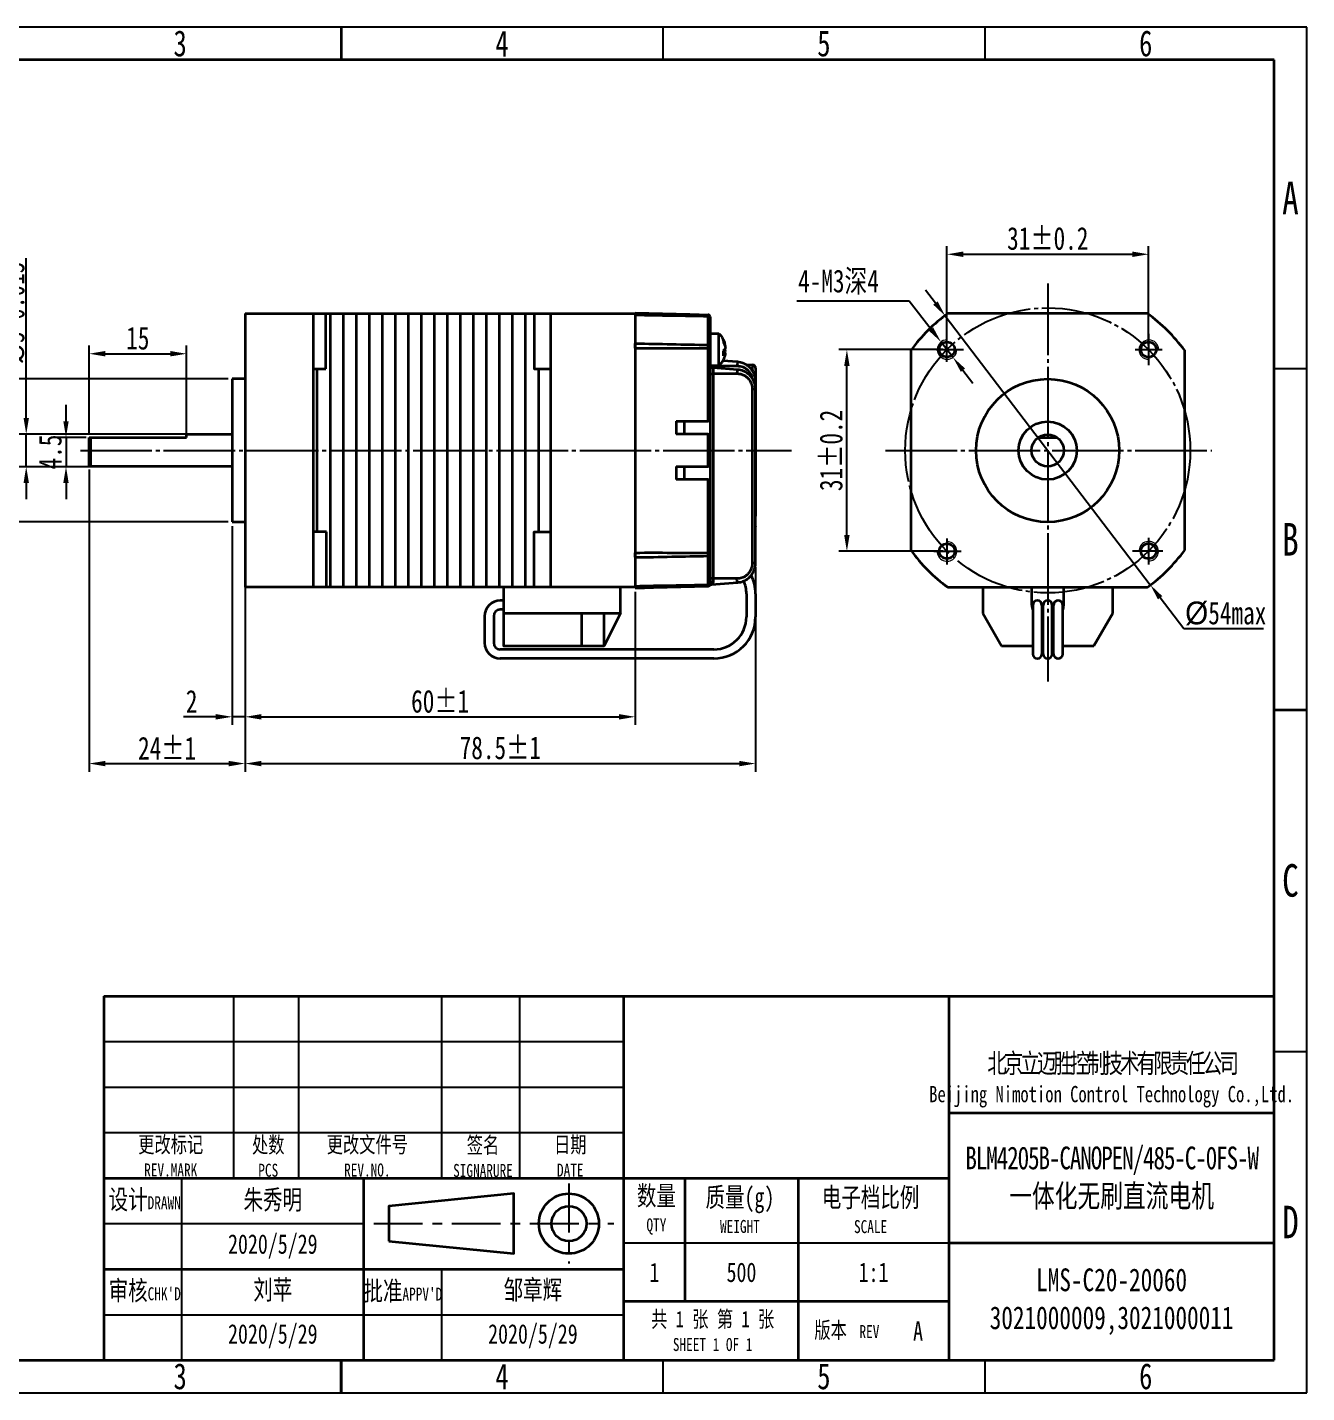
# Model space of a CAD drawing. Header units: inches. Extents: x 0 to 702, y -298 to -87.
# Drawn here: x 505.1 to 701.9, y -297.3 to -87.3 of the extents above; entities that cross this region are included whole.
import ezdxf

# ---------------------------------------------------------------- set-up
doc = ezdxf.new("R2010")
doc.units = ezdxf.units.IN
doc.linetypes.add('CENTER', pattern=[2, 1.25, -0.25, 0.25, -0.25])
doc.linetypes.add('JIS_08_11', pattern=[12.8, 11, -0.6, 0.6, -0.6])
for name, color, linetype in [('中心线层', 1, 'JIS_08_11'), ('图框', 7, 'Continuous'), ('尺寸线层', 3, 'Continuous')]:
    doc.layers.add(name, color=color, linetype=linetype)
doc.layers.add('粗实线层', color=7, linetype='Continuous', lineweight=35)
doc.styles.get("Standard").update_dxf_attribs({"font": 'gbenor.shx', "bigfont": 'gbcbig.shx'})
doc.styles.add('字高0', font='hyswlongfangsong.ttf')
doc.styles.add('字高3.5', font='hyswlongfangsong.ttf', dxfattribs={"height": 3.5})
doc.styles.add('字高5', font='hyswlongfangsong.ttf', dxfattribs={"height": 5})
doc.dimstyles.new('1倍高(字高3.5)', dxfattribs={"dimtxt": 3.5, "dimasz": 2.5, "dimexe": 1.25, "dimexo": 0.625, "dimtad": 1, "dimtoh": 1, "dimdsep": 46, "dimtxsty": '字高0', "dimcen": 2.5, "dimazin": 2, "dimtfac": 1, "dimtmove": 0, "dimatfit": 3, "dimfxl": 1, "dimarcsym": 0})
doc.dimstyles.new('副本 1倍高(字高3.5)', dxfattribs={"dimtxt": 3.5, "dimasz": 2.5, "dimexe": 1.25, "dimexo": 0.625, "dimtad": 1, "dimdsep": 46, "dimtxsty": '字高0', "dimcen": 2.5, "dimazin": 2, "dimtfac": 1, "dimtmove": 0, "dimatfit": 3, "dimfxl": 1, "dimarcsym": 0})

# ---------------------------------------------------------------- blocks, each defined once
blk = doc.blocks.new('*D18')
at = {"layer": '尺寸线层', "color": 0, "lineweight": -2, "transparency": 16777216}
for p, q in [((646.54, -136.23), (646.54, -120.94)), ((677.54, -136.23), (677.54, -120.94)), ((649.04, -122.19), (675.04, -122.19))]:
    blk.add_line(p, q, dxfattribs=at)
at = {"layer": '尺寸线层', "color": 0, "transparency": 16777216}
for points in [[(649.04, -121.77), (649.04, -122.61), (646.54, -122.19)], [(675.04, -121.77), (675.04, -122.61), (677.54, -122.19)]]:
    blk.add_solid(points, dxfattribs=at)
at = {"layer": '尺寸线层', "color": 0, "transparency": 16777216, "insert": (662.04, -119.78), "char_height": 3.5, "attachment_point": 5, "style": '字高0'}
blk.add_mtext('31±0.2', dxfattribs=at)
blk = doc.blocks.new('*D19')
at = {"layer": '尺寸线层', "color": 0, "lineweight": -2, "transparency": 16777216}
for p, q in [((645.92, -136.86), (629.9, -136.86)), ((631.15, -165.36), (631.15, -139.36)), ((645.92, -167.86), (629.9, -167.86))]:
    blk.add_line(p, q, dxfattribs=at)
at = {"layer": '尺寸线层', "color": 0, "transparency": 16777216}
for points in [[(630.73, -139.36), (631.57, -139.36), (631.15, -136.86)], [(630.73, -165.36), (631.57, -165.36), (631.15, -167.86)]]:
    blk.add_solid(points, dxfattribs=at)
at = {"layer": '尺寸线层', "color": 0, "transparency": 16777216, "insert": (628.74, -152.36), "char_height": 3.5, "attachment_point": 5, "rotation": 90, "style": '字高0'}
blk.add_mtext('31±0.2', dxfattribs=at)
blk = doc.blocks.new('*D20')
at = {"layer": '尺寸线层', "color": 0, "lineweight": -2, "transparency": 16777216}
for p, q in [((644.77, -129.69), (643.25, -127.7)), ((646.28, -131.68), (677.81, -173.03)), ((682.96, -179.79), (679.32, -175.02)), ((695.23, -179.79), (682.96, -179.79))]:
    blk.add_line(p, q, dxfattribs=at)
at = {"layer": '尺寸线层', "color": 0, "transparency": 16777216}
for points in [[(645.1, -129.44), (644.43, -129.94), (646.28, -131.68)], [(679.65, -174.77), (678.99, -175.27), (677.81, -173.03)]]:
    blk.add_solid(points, dxfattribs=at)
at = {"layer": '尺寸线层', "color": 0, "transparency": 16777216, "insert": (689.41, -177.42), "char_height": 3.5, "attachment_point": 5, "style": '字高0'}
blk.add_mtext('{\\fGulim|b0|i0|c134|p0;%%C}54max', dxfattribs=at)
blk = doc.blocks.new('*D21')
at = {"layer": '尺寸线层', "color": 0, "lineweight": -2, "transparency": 16777216}
for p, q in [((623.46, -129.36), (640.73, -129.36)), ((640.73, -129.36), (644.09, -133.69)), ((647.46, -138.04), (645.62, -135.67)), ((648.99, -140.02), (650.53, -141.99))]:
    blk.add_line(p, q, dxfattribs=at)
at = {"layer": '尺寸线层', "color": 0, "transparency": 16777216}
for points in [[(644.42, -133.44), (643.76, -133.95), (645.62, -135.67)], [(649.32, -139.76), (648.67, -140.27), (647.46, -138.04)]]:
    blk.add_solid(points, dxfattribs=at)
at = {"layer": '尺寸线层', "color": 0, "transparency": 16777216, "insert": (629.86, -126.48), "char_height": 3.5, "attachment_point": 5, "style": '字高0'}
blk.add_mtext('4-M3深4', dxfattribs=at)
blk = doc.blocks.new('*D22')
at = {"layer": '尺寸线层', "color": 0, "lineweight": -2, "transparency": 16777216}
for p, q in [((538.6, -174.04), (538.6, -194.58)), ((598.6, -174.13), (598.6, -194.58)), ((541.1, -193.33), (596.1, -193.33))]:
    blk.add_line(p, q, dxfattribs=at)
at = {"layer": '尺寸线层', "color": 0, "transparency": 16777216}
for points in [[(541.1, -192.91), (541.1, -193.75), (538.6, -193.33)], [(596.1, -192.91), (596.1, -193.75), (598.6, -193.33)]]:
    blk.add_solid(points, dxfattribs=at)
at = {"layer": '尺寸线层', "color": 0, "transparency": 16777216, "insert": (568.6, -190.96), "char_height": 3.5, "attachment_point": 5, "style": '字高0'}
blk.add_mtext('60±1', dxfattribs=at)
blk = doc.blocks.new('*D23')
at = {"layer": '尺寸线层', "color": 0, "lineweight": -2, "transparency": 16777216}
for p, q in [((514.6, -155.31), (514.6, -201.77)), ((538.6, -155.71), (538.6, -201.77)), ((517.1, -200.52), (536.1, -200.52))]:
    blk.add_line(p, q, dxfattribs=at)
at = {"layer": '尺寸线层', "color": 0, "transparency": 16777216}
for points in [[(517.1, -200.11), (517.1, -200.94), (514.6, -200.52)], [(536.1, -200.11), (536.1, -200.94), (538.6, -200.52)]]:
    blk.add_solid(points, dxfattribs=at)
at = {"layer": '尺寸线层', "color": 0, "transparency": 16777216, "insert": (526.6, -198.15), "char_height": 3.5, "attachment_point": 5, "style": '字高0'}
blk.add_mtext('24%%P1', dxfattribs=at)
blk = doc.blocks.new('*D24')
at = {"layer": '尺寸线层', "color": 0, "lineweight": -2, "transparency": 16777216}
for p, q in [((536.6, -164), (536.6, -194.58)), ((538.6, -164), (538.6, -194.58)), ((534.1, -193.33), (529.15, -193.33)), ((538.6, -193.33), (536.6, -193.33)), ((541.1, -193.33), (543.6, -193.33))]:
    blk.add_line(p, q, dxfattribs=at)
at = {"layer": '尺寸线层', "color": 0, "transparency": 16777216}
for points in [[(534.1, -192.91), (534.1, -193.75), (536.6, -193.33)], [(541.1, -192.91), (541.1, -193.75), (538.6, -193.33)]]:
    blk.add_solid(points, dxfattribs=at)
at = {"layer": '尺寸线层', "color": 0, "transparency": 16777216, "insert": (530.38, -190.96), "char_height": 3.5, "attachment_point": 5, "style": '字高0'}
blk.add_mtext('2', dxfattribs=at)
blk = doc.blocks.new('*D25')
at = {"layer": '尺寸线层', "color": 0, "lineweight": -2, "transparency": 16777216}
for p, q in [((617.1, -170.31), (617.1, -201.77)), ((538.6, -174.04), (538.6, -201.77)), ((541.1, -200.52), (614.6, -200.52))]:
    blk.add_line(p, q, dxfattribs=at)
at = {"layer": '尺寸线层', "color": 0, "transparency": 16777216}
for points in [[(541.1, -200.11), (541.1, -200.94), (538.6, -200.52)], [(614.6, -200.11), (614.6, -200.94), (617.1, -200.52)]]:
    blk.add_solid(points, dxfattribs=at)
at = {"layer": '尺寸线层', "color": 0, "transparency": 16777216, "insert": (577.85, -198.12), "char_height": 3.5, "attachment_point": 5, "style": '字高0'}
blk.add_mtext('78.5±1', dxfattribs=at)
blk = doc.blocks.new('*D26')
at = {"layer": '尺寸线层', "color": 0, "lineweight": -2, "transparency": 16777216}
for p, q in [((514.6, -149.73), (514.6, -136.24)), ((529.6, -149.72), (529.6, -136.24)), ((517.1, -137.49), (527.1, -137.49))]:
    blk.add_line(p, q, dxfattribs=at)
at = {"layer": '尺寸线层', "color": 0, "transparency": 16777216}
for points in [[(517.1, -137.07), (517.1, -137.9), (514.6, -137.49)], [(527.1, -137.07), (527.1, -137.9), (529.6, -137.49)]]:
    blk.add_solid(points, dxfattribs=at)
at = {"layer": '尺寸线层', "color": 0, "transparency": 16777216, "insert": (522.1, -135.11), "char_height": 3.5, "attachment_point": 5, "style": '字高0'}
blk.add_mtext('15', dxfattribs=at)
blk = doc.blocks.new('*D27')
at = {"layer": '尺寸线层', "color": 0, "lineweight": -2, "transparency": 16777216}
for p, q in [((511.06, -147.86), (511.06, -145.36)), ((514.18, -150.36), (509.81, -150.36)), ((511.06, -150.36), (511.06, -154.86)), ((514.18, -154.86), (509.81, -154.86)), ((511.06, -157.36), (511.06, -159.86))]:
    blk.add_line(p, q, dxfattribs=at)
at = {"layer": '尺寸线层', "color": 0, "transparency": 16777216}
for points in [[(510.64, -147.86), (511.47, -147.86), (511.06, -150.36)], [(510.64, -157.36), (511.47, -157.36), (511.06, -154.86)]]:
    blk.add_solid(points, dxfattribs=at)
at = {"layer": '尺寸线层', "color": 0, "transparency": 16777216, "insert": (508.65, -152.61), "char_height": 3.5, "attachment_point": 5, "rotation": 90, "style": '字高0'}
blk.add_mtext('4.5', dxfattribs=at)
blk = doc.blocks.new('*D28')
at = {"layer": '尺寸线层', "color": 0, "lineweight": -2, "transparency": 16777216}
for p, q in [((535.98, -141.36), (496.95, -141.36)), ((498.2, -143.86), (498.2, -160.86)), ((535.98, -163.36), (496.95, -163.36))]:
    blk.add_line(p, q, dxfattribs=at)
at = {"layer": '尺寸线层', "color": 0, "transparency": 16777216}
for points in [[(497.78, -143.86), (498.61, -143.86), (498.2, -141.36)], [(497.78, -160.86), (498.61, -160.86), (498.2, -163.36)]]:
    blk.add_solid(points, dxfattribs=at)
at = {"layer": '尺寸线层', "color": 0, "transparency": 16777216, "insert": (493.77, -152.25), "char_height": 3.5, "attachment_point": 5, "rotation": 90, "style": '字高0'}
blk.add_mtext('{\\fISOCPEUR|b0|i0|c0|p34;%%C}22\\S 0^ -0.03;', dxfattribs=at)
blk = doc.blocks.new('*D17')
at = {"layer": '尺寸线层', "color": 0, "lineweight": -2, "transparency": 16777216}
for p, q in [((504.94, -147.36), (504.94, -122.8)), ((535.85, -149.86), (503.69, -149.86)), ((504.94, -154.86), (504.94, -149.86)), ((535.98, -154.86), (503.69, -154.86)), ((504.94, -157.36), (504.94, -159.86))]:
    blk.add_line(p, q, dxfattribs=at)
at = {"layer": '尺寸线层', "color": 0, "transparency": 16777216}
for points in [[(504.53, -147.36), (505.36, -147.36), (504.94, -149.86)], [(504.53, -157.36), (505.36, -157.36), (504.94, -154.86)]]:
    blk.add_solid(points, dxfattribs=at)
at = {"layer": '尺寸线层', "color": 0, "transparency": 16777216, "insert": (500.48, -131.1), "char_height": 3.5, "attachment_point": 5, "rotation": 90, "style": '字高0'}
blk.add_mtext('{\\fISOCPEUR|b0|i0|c0|p34;%%C}5\\S 0^ -0.015;', dxfattribs=at)

msp = doc.modelspace()

# ---------------------------------------------------------------- linework, layer by layer
at = {"color": 0, "lineweight": 35}
msp.add_lwpolyline([(683.098, -167.696), (683.098, -136.982, 0.0746093), (677.383, -131.301), (646.669, -131.301, 0.0779443), (640.989, -136.982), (640.989, -167.696, 0.0807796), (646.669, -173.41), (677.383, -173.41, 0.0774491)], format="xyb", close=True, dxfattribs=at)
msp.add_lwpolyline([(660.547, -150.383), (663.54, -150.383)], dxfattribs=at)
at = {"color": 0, "lineweight": 18}
msp.add_lwpolyline([(672.145, -173.41), (648.71, -173.41)], dxfattribs=at)
msp.add_lwpolyline([(672.145, -173.41), (648.71, -173.41)], dxfattribs=at)
at = {"color": 0, "lineweight": 35}
for centre, radius in [((646.543, -136.838), 1.174), ((677.543, -136.856), 1.174), ((662.027, -152.372), 11.004), ((662.025, -152.374), 4.472), ((662.027, -152.373), 2.466), ((646.543, -167.856), 1.174), ((677.543, -167.843), 1.174)]:
    msp.add_circle(centre, radius, dxfattribs=at)
at = {"color": 0, "lineweight": 18}
for centre, radius, start, end in [((646.562, -136.853), 1.494, 90.09316, 359.90684), ((677.588, -136.868), 1.502, 359.78612, 268.92639), ((646.543, -167.891), 1.514, 179.34418, 89.36833), ((677.565, -167.855), 1.502, 269.77973, 180.22027)]:
    msp.add_arc(centre, radius, start, end, dxfattribs=at)
at = {"layer": '中心线层', "color": 0}
for p, q in [((662.043, -126.71), (662.043, -187.901)), ((646.543, -138.724), (646.543, -134.986)), ((677.543, -134.435), (677.543, -139.233)), ((644.866, -136.856), (649.095, -136.856)), ((675.494, -136.856), (679.652, -136.856)), ((513.271, -152.356), (622.637, -152.356)), ((637.097, -152.356), (687.28, -152.356)), ((677.543, -165.821), (677.543, -169.89)), ((644.508, -167.856), (648.745, -167.856)), ((646.543, -165.904), (646.543, -169.906)), ((679.752, -167.855), (675.088, -167.855))]:
    msp.add_line(p, q, dxfattribs=at)
msp.add_circle((662.043, -152.356), 21.92, dxfattribs=at)
at = {"layer": '图框', "color": 0}
for p, q in [((701.862, -87.282), (404.862, -87.282)), ((602.862, -87.282), (602.862, -92.282)), ((652.362, -87.282), (652.362, -92.282)), ((701.862, -297.282), (701.862, -87.282)), ((696.862, -139.782), (701.862, -139.782)), ((516.862, -236.282), (516.862, -292.282)), ((536.862, -264.282), (536.862, -236.282)), ((546.862, -264.282), (546.862, -236.282)), ((568.862, -264.282), (568.862, -236.282)), ((580.862, -264.282), (580.862, -236.282)), ((516.862, -243.282), (596.862, -243.282)), ((696.862, -244.782), (701.862, -244.782)), ((596.862, -246.411), (596.862, -246.411)), ((516.862, -250.282), (596.862, -250.282)), ((516.862, -257.282), (596.862, -257.282)), ((516.862, -264.282), (526.862, -264.282)), ((528.862, -292.282), (528.862, -264.282)), ((596.862, -264.282), (621.862, -264.282)), ((516.862, -271.282), (556.862, -271.282)), ((646.862, -274.282), (596.862, -274.282)), ((568.862, -292.282), (568.862, -278.282)), ((646.862, -283.282), (634.862, -283.282)), ((646.862, -292.282), (646.862, -283.282)), ((516.862, -285.282), (596.862, -285.282)), ((602.862, -292.282), (602.862, -297.282)), ((652.362, -292.282), (652.362, -297.282)), ((404.862, -297.282), (701.862, -297.282))]:
    msp.add_line(p, q, dxfattribs=at)
at = {"layer": '图框', "color": 0, "lineweight": 35}
for p, q in [((553.362, -87.282), (553.362, -92.282)), ((696.862, -92.282), (429.862, -92.282)), ((696.862, -292.282), (696.862, -92.282)), ((696.862, -192.282), (701.862, -192.282)), ((516.862, -236.282), (696.862, -236.282)), ((516.862, -236.282), (516.862, -292.282)), ((596.862, -264.282), (596.862, -236.282)), ((646.862, -292.282), (646.862, -236.282)), ((696.862, -254.282), (646.862, -254.282)), ((516.862, -264.282), (646.862, -264.282)), ((556.862, -292.282), (556.862, -264.282)), ((596.862, -292.282), (596.862, -264.282)), ((606.247, -264.282), (606.247, -283.282)), ((623.632, -264.282), (623.632, -292.282)), ((696.862, -274.282), (646.862, -274.282)), ((516.862, -278.282), (596.862, -278.282)), ((646.862, -283.282), (596.862, -283.282)), ((429.862, -292.282), (696.862, -292.282)), ((553.362, -297.282), (553.362, -292.282)), ((553.362, -292.282), (553.362, -297.282))]:
    msp.add_line(p, q, dxfattribs=at)
at = {"layer": '图框', "color": 0, "linetype": 'CENTER', "ltscale": 6}
for p, q in [((588.401, -265.128), (588.401, -277.436)), ((558.401, -271.282), (595.324, -271.282))]:
    msp.add_line(p, q, dxfattribs=at)
at = {"layer": '图框', "color": 0, "lineweight": 35}
msp.add_lwpolyline([(560.709, -273.975), (579.939, -275.898), (579.939, -266.667), (560.709, -268.59)], close=True, dxfattribs=at)
for radius in [4.615, 2.692]:
    msp.add_circle((588.401, -271.282), radius, dxfattribs=at)
at = {"layer": '粗实线层', "color": 0, "lineweight": 35}
for p, q in [((538.603, -131.301), (538.603, -164.873)), ((538.603, -131.301), (598.603, -131.301)), ((551.018, -139.805), (551.018, -131.301)), ((598.603, -131.301), (598.603, -173.41)), ((549.045, -139.805), (551.018, -139.805)), ((538.603, -141.356), (536.603, -141.356)), ((536.603, -141.356), (536.603, -163.356)), ((514.603, -154.686), (514.603, -150.356)), ((514.603, -150.356), (529.603, -150.356)), ((514.603, -154.686), (514.603, -150.366)), ((529.603, -150.356), (529.603, -149.856)), ((529.603, -149.856), (536.603, -149.856)), ((514.807, -154.856), (514.603, -154.686)), ((514.807, -154.856), (514.603, -154.686)), ((536.603, -154.856), (514.807, -154.856)), ((536.603, -163.356), (538.603, -163.356)), ((538.603, -164.873), (538.603, -173.41)), ((551.12, -164.873), (549.147, -164.873)), ((551.12, -173.41), (551.12, -164.873)), ((598.603, -173.41), (538.603, -173.41))]:
    msp.add_line(p, q, dxfattribs=at)
at = {"layer": '粗实线层', "color": 0, "linetype": 'Continuous'}
for p, q in [((598.603, -131.499), (598.603, -135.913)), ((609.81, -136.122), (609.81, -131.704)), ((610.103, -131.916), (610.103, -136.334)), ((610.103, -134.356), (611.452, -134.356)), ((611.452, -139.356), (611.452, -134.356)), ((612.39, -136.333), (612.457, -136.333)), ((598.603, -136.62), (598.603, -168.092)), ((609.81, -147.856), (609.81, -136.617)), ((609.81, -136.617), (610.103, -136.617)), ((610.103, -136.617), (610.103, -147.856)), ((614.338, -138.744), (612.061, -138.565)), ((612.139, -137.061), (612.139, -137.8)), ((612.457, -137.072), (612.139, -137.072)), ((612.457, -137.379), (612.139, -137.379)), ((612.39, -137.379), (612.457, -137.072)), ((611.452, -139.356), (610.103, -139.356)), ((610.563, -139.356), (610.563, -139.644)), ((614.326, -139.415), (610.563, -139.417)), ((610.563, -140.601), (610.563, -172.011)), ((614.221, -140.601), (610.563, -140.601)), ((614.338, -139.94), (610.564, -139.643)), ((615.604, -139.141), (616.633, -139.195)), ((617.107, -141.26), (617.064, -141.26)), ((617.103, -142.931), (617.103, -141.735)), ((617.107, -141.26), (617.107, -162.45)), ((616.655, -169.681), (616.655, -142.931)), ((617.103, -169.681), (617.103, -142.931)), ((604.903, -147.856), (604.903, -149.856)), ((604.903, -147.856), (609.81, -147.856)), ((606.103, -147.856), (606.103, -149.856)), ((610.103, -147.856), (609.81, -147.856)), ((610.103, -147.856), (610.103, -149.856)), ((609.81, -149.856), (604.903, -149.856)), ((609.81, -154.856), (609.81, -149.856)), ((609.81, -149.856), (610.103, -149.856)), ((610.103, -149.856), (610.103, -154.856)), ((604.903, -154.856), (609.81, -154.856)), ((604.903, -154.856), (604.903, -156.856)), ((606.103, -154.856), (606.103, -156.856)), ((610.103, -154.856), (609.81, -154.856)), ((610.103, -154.856), (610.103, -156.856)), ((609.81, -156.856), (604.903, -156.856)), ((609.81, -168.095), (609.81, -156.856)), ((609.81, -156.856), (610.103, -156.856)), ((610.103, -156.856), (610.103, -168.095)), ((617.107, -162.45), (617.103, -162.45)), ((617.107, -164.016), (617.103, -164.08)), ((598.603, -168.799), (598.603, -173.213)), ((610.103, -168.095), (609.81, -168.095)), ((609.81, -173.008), (609.81, -168.589)), ((610.103, -168.377), (610.103, -172.795)), ((610.563, -172.011), (614.221, -172.011)), ((610.339, -172.986), (614.338, -172.671))]:
    msp.add_line(p, q, dxfattribs=at)
at = {"layer": '粗实线层', "color": 0}
for p, q in [((652.043, -173.41), (652.043, -177.39)), ((659.593, -176.16), (659.593, -173.41)), ((664.493, -176.16), (664.493, -173.41)), ((672.043, -177.39), (672.043, -173.41)), ((578.331, -175.46), (577.831, -175.46)), ((615.703, -174.408), (615.703, -177.96)), ((617.103, -174.408), (617.103, -177.96)), ((659.743, -176.16), (659.743, -183.66)), ((661.143, -176.16), (661.143, -183.66)), ((661.343, -183.66), (661.343, -176.16)), ((662.743, -183.66), (662.743, -176.16)), ((662.943, -183.66), (662.943, -176.16)), ((664.343, -183.66), (664.343, -176.16)), ((575.431, -177.86), (575.431, -181.96)), ((576.831, -177.826), (576.831, -181.96)), ((578.331, -176.826), (577.831, -176.826)), ((652.043, -177.39), (654.95, -182.424)), ((672.043, -177.39), (669.137, -182.424)), ((654.95, -182.424), (659.743, -182.424)), ((661.143, -182.424), (661.343, -182.424)), ((662.743, -182.424), (662.943, -182.424)), ((664.343, -182.424), (669.137, -182.424)), ((610.703, -182.96), (577.831, -182.96)), ((610.703, -184.36), (577.831, -184.36))]:
    msp.add_line(p, q, dxfattribs=at)
at = {"layer": '粗实线层', "color": 0, "lineweight": 35}
for points in [[(549.045, -131.301), (549.045, -152.356), (549.045, -173.41)], [(549.045, -131.301), (549.045, -152.356), (549.045, -173.41)], [(583.058, -131.301), (583.058, -139.805), (585.575, -139.805)], [(583.058, -131.301), (583.058, -139.805), (585.575, -139.805)], [(585.575, -131.301), (585.575, -152.356), (585.575, -173.41)], [(585.575, -131.301), (585.575, -152.356), (585.575, -173.41)], [(514.807, -150.356), (514.807, -154.856)], [(514.807, -150.366), (514.807, -154.856)], [(538.603, -152.356), (538.603, -164.873)], [(583.058, -173.41), (583.058, -164.873), (585.575, -164.873)], [(583.058, -173.41), (583.058, -164.873), (585.575, -164.873)], [(578.331, -177.39), (596.358, -177.39), (596.358, -173.41)], [(578.331, -173.41), (578.331, -182.424), (593.841, -182.424), (593.841, -177.39)], [(578.331, -177.39), (596.358, -177.39), (596.358, -173.41)], [(578.331, -173.41), (578.331, -182.424), (593.841, -182.424), (593.841, -177.39)], [(590.337, -177.39), (590.337, -182.424)], [(590.337, -177.39), (590.337, -182.424)], [(596.358, -177.39), (593.841, -182.424)], [(596.358, -177.39), (593.841, -182.424)]]:
    msp.add_lwpolyline(points, dxfattribs=at)
at = {"layer": '粗实线层', "color": 0}
for points in [[(551.664, -131.301), (551.664, -152.356), (551.664, -173.41)], [(551.664, -131.301), (551.664, -152.356), (551.664, -173.41)], [(553.671, -131.301), (553.671, -152.356), (553.671, -173.41)], [(553.671, -131.301), (553.671, -152.356), (553.671, -173.41)], [(555.677, -131.301), (555.677, -152.356), (555.677, -173.41)], [(557.677, -131.301), (557.677, -152.356), (557.677, -173.41)], [(559.677, -131.301), (559.677, -152.356), (559.677, -173.41)], [(561.677, -131.301), (561.677, -152.356), (561.677, -173.41)], [(563.677, -131.301), (563.677, -152.356), (563.677, -173.41)], [(565.677, -131.301), (565.677, -152.356), (565.677, -173.41)], [(567.677, -131.301), (567.677, -152.356), (567.677, -173.41)], [(569.677, -131.301), (569.677, -152.356), (569.677, -173.41)], [(571.677, -131.301), (571.677, -152.356), (571.677, -173.41)], [(573.677, -131.301), (573.677, -152.356), (573.677, -173.41)], [(575.677, -131.301), (575.677, -152.356), (575.677, -173.41)], [(575.677, -131.301), (575.677, -152.356), (575.677, -173.41)], [(577.684, -131.301), (577.684, -152.356), (577.684, -173.41)], [(577.684, -131.301), (577.684, -152.356), (577.684, -173.41)], [(579.691, -131.301), (579.691, -152.356), (579.691, -173.41)], [(579.691, -131.301), (579.691, -152.356), (579.691, -173.41)], [(581.698, -131.301), (581.698, -152.356), (581.698, -173.41)], [(581.698, -131.301), (581.698, -152.356), (581.698, -173.41)], [(549.657, -139.805), (549.657, -152.356), (549.657, -164.873)], [(549.657, -139.805), (549.657, -152.356), (549.657, -164.873)], [(583.705, -139.805), (583.705, -152.356), (583.705, -164.873)], [(583.705, -139.805), (583.705, -152.356), (583.705, -164.873)]]:
    msp.add_lwpolyline(points, dxfattribs=at)
at = {"layer": '粗实线层', "color": 0, "linetype": 'Continuous', "flags": 128}
for points in [[(610.563, -139.655), (610.563, -139.667), (610.563, -139.788), (610.563, -140.002), (610.563, -140.283), (610.563, -140.601), (610.563, -140.601), (610.563, -140.601)], [(610.563, -172.604), (610.472, -172.614), (610.384, -172.634), (610.305, -172.664), (610.235, -172.702), (610.179, -172.748), (610.137, -172.8), (610.111, -172.855), (610.103, -172.912)]]:
    msp.add_lwpolyline(points, dxfattribs=at)
at = {"layer": '粗实线层', "color": 0, "linetype": 'Continuous'}
for centre, radius, start, end in [((609.803, -131.799), 0.3, 0, 88.5), ((609.842, -131.968), 0.265, 11.12696, 96.92401), ((609.842, -136.386), 0.265, 11.12668, 96.92382), ((610.603, -139.145), 0.5, 204.96811, 265.7622), ((621.678, -139.746), 5.075, 173.7653, 184.03299), ((616.607, -139.695), 0.5, 0, 87), ((609.842, -168.326), 0.265, 263.07625, 348.87278), ((609.842, -172.744), 0.265, 263.07618, 348.87332), ((609.803, -172.912), 0.3, 271.5, 0), ((609.817, -172.912), 0.3, 271.49065, 316.30488), ((609.817, -172.912), 0.3, 271.49392, 316.30806)]:
    msp.add_arc(centre, radius, start, end, dxfattribs=at)
at = {"layer": '粗实线层', "color": 0}
for centre, radius, start, end in [((610.703, -174.408), 6.4, 0, 26.37601), ((610.703, -174.408), 5, 0, 23.30405), ((577.831, -177.86), 2.4, 90, 180), ((662.043, -176.16), 2.45, 180, 200.15307), ((660.443, -176.16), 0.7, 0, 180), ((662.043, -176.16), 0.7, 0, 180), ((663.643, -176.16), 0.7, 0, 180), ((662.043, -176.16), 2.45, 339.84693, 0), ((577.831, -177.826), 1, 90, 180), ((610.703, -177.96), 6.4, 270, 0), ((610.703, -177.96), 5, 270, 0), ((662.043, -176.16), 2.45, 248.44791, 253.39845), ((662.043, -176.16), 2.45, 286.60155, 291.55209), ((577.831, -181.96), 2.4, 180, 270), ((577.831, -181.96), 1, 180, 270), ((660.443, -183.66), 0.7, 180, 0), ((662.043, -183.66), 0.7, 180, 0), ((663.643, -183.66), 0.7, 180, 0)]:
    msp.add_arc(centre, radius, start, end, dxfattribs=at)
at = {"layer": '粗实线层', "color": 0, "linetype": 'Continuous'}
for points in [[(598.603, -131.206), (602.338, -131.304), (606.075, -131.402), (609.81, -131.499)], [(598.603, -131.499), (602.338, -131.596), (606.075, -131.611), (609.81, -131.704)], [(609.81, -131.704), (609.811, -131.575), (609.811, -131.499), (609.81, -131.499)], [(610.103, -131.799), (610.103, -131.799), (610.103, -131.842), (610.103, -131.916)], [(598.603, -135.913), (602.338, -135.954), (606.075, -136.078), (609.81, -136.122)], [(609.81, -136.617), (609.811, -136.434), (609.811, -136.252), (609.81, -136.122)], [(610.103, -136.334), (610.103, -136.409), (610.103, -136.512), (610.103, -136.617)], [(612.139, -135.317), (612.152, -135.368), (612.178, -135.47), (612.152, -135.572), (612.139, -135.623)], [(598.603, -136.62), (602.338, -136.66), (606.075, -136.583), (609.81, -136.617)], [(598.603, -168.092), (602.338, -168.051), (606.075, -168.129), (609.81, -168.095)], [(598.603, -168.799), (602.338, -168.758), (606.075, -168.634), (609.81, -168.589)], [(609.81, -168.589), (609.811, -168.459), (609.811, -168.278), (609.81, -168.095)], [(610.103, -168.095), (610.103, -168.2), (610.103, -168.303), (610.103, -168.377)], [(598.603, -173.213), (602.338, -173.115), (606.075, -173.101), (609.81, -173.008)], [(598.603, -173.506), (602.338, -173.408), (606.075, -173.31), (609.81, -173.212)], [(609.81, -173.212), (609.811, -173.212), (609.811, -173.137), (609.81, -173.008)], [(610.383, -172.941), (610.247, -172.941), (610.117, -173.002), (610.035, -173.102)], [(610.103, -172.795), (610.103, -172.87), (610.103, -172.912), (610.103, -172.912)]]:
    msp.add_open_spline(points, degree=3, dxfattribs=at)
for points, knots in [([(598.603, -131.499), (598.603, -131.405), (598.603, -131.332), (598.603, -131.232), (598.603, -131.206), (598.603, -131.206)], [0, 0, 0, 0, 0.5, 0.5, 1, 1, 1, 1]), ([(611.46, -134.389), (611.518, -134.439), (611.773, -134.663), (612.001, -134.994), (612.122, -135.284), (612.142, -135.332)], [0, 0, 0, 0, 0.1958328, 0.867094, 1, 1, 1, 1]), ([(598.603, -136.62), (598.603, -136.488), (598.603, -136.359), (598.603, -136.116), (598.603, -136.006), (598.603, -135.913)], [0, 0, 0, 0, 0.5, 0.5, 1, 1, 1, 1]), ([(612.457, -136.333), (612.427, -136.16), (612.367, -135.809), (612.216, -135.483), (612.139, -135.317)], [0, 0, 0, 0, 0.4931329, 1, 1, 1, 1]), ([(612.139, -135.623), (612.214, -135.784), (612.366, -136.111), (612.426, -136.462), (612.457, -136.64)], [0, 0, 0, 0, 0.4931321, 1, 1, 1, 1]), ([(612.212, -135.493), (612.256, -135.578), (612.309, -135.68), (612.334, -135.791), (612.338, -135.809)], [0, 0, 0, 0, 0.8362611, 1, 1, 1, 1]), ([(612.323, -137.909), (612.306, -137.978), (612.228, -138.303), (611.943, -138.77), (611.652, -139.177), (611.473, -139.329), (611.451, -139.348)], [0, 0, 0, 0, 0.1251095, 0.5873203, 0.9496111, 1, 1, 1, 1]), ([(612.457, -136.64), (612.427, -136.711), (612.367, -136.857), (612.216, -136.992), (612.139, -137.061)], [0, 0, 0, 0, 0.493133, 1, 1, 1, 1]), ([(612.457, -137.379), (612.427, -137.45), (612.367, -137.596), (612.216, -137.731), (612.139, -137.8)], [0, 0, 0, 0, 0.4931329, 1, 1, 1, 1]), ([(612.457, -137.379), (612.434, -137.553), (612.411, -137.736), (612.34, -137.906), (612.337, -137.913)], [0, 0, 0, 0, 0.9590863, 1, 1, 1, 1]), ([(612.457, -137.072), (612.434, -137), (612.412, -136.926), (612.344, -136.857), (612.342, -136.856)], [0, 0, 0, 0, 0.98315861, 1, 1, 1, 1]), ([(610.103, -140.601), (610.103, -140.601), (610.151, -140.601), (610.32, -140.601), (610.439, -140.601), (610.563, -140.601)], [0, 0, 0, 0, 0.5, 0.5, 1, 1, 1, 1]), ([(610.563, -139.417), (610.503, -139.417), (610.381, -139.417), (610.251, -139.417), (610.207, -139.417), (610.195, -139.417)], [0, 0, 0, 0, 0.4144859, 0.8289716, 1, 1, 1, 1]), ([(614.338, -139.94), (614.333, -139.944), (614.324, -139.951), (614.307, -140.009), (614.289, -140.094), (614.267, -140.222), (614.243, -140.394), (614.228, -140.538), (614.221, -140.601)], [0, 0, 0, 0, 0.1572011, 0.3107051, 0.455673, 0.5894697, 0.8185118, 1, 1, 1, 1]), ([(616.655, -142.931), (616.654, -142.885), (616.652, -142.794), (616.64, -142.658), (616.619, -142.522), (616.59, -142.388), (616.553, -142.254), (616.508, -142.122), (616.412, -141.886), (616.233, -141.564), (615.92, -141.206), (615.542, -140.923), (615.165, -140.747), (614.819, -140.646), (614.52, -140.597), (614.32, -140.6), (614.221, -140.601)], [0, 0, 0, 0, 0.0364105, 0.0726986, 0.108997, 0.1454382, 0.1821534, 0.2192705, 0.2569137, 0.3851181, 0.5105807, 0.6335034, 0.7590378, 0.8409777, 0.92083, 1, 1, 1, 1]), ([(614.326, -139.415), (614.332, -139.351), (614.344, -139.208), (614.354, -139.034), (614.357, -138.904), (614.356, -138.817), (614.349, -138.762), (614.343, -138.738), (614.338, -138.744), (614.338, -138.744)], [0, 0, 0, 0, 0.181141, 0.4097464, 0.5432869, 0.6879774, 0.8411881, 0.9990443, 1, 1, 1, 1]), ([(614.326, -139.415), (614.332, -139.351), (614.344, -139.208), (614.354, -139.034), (614.357, -138.904), (614.356, -138.817), (614.349, -138.762), (614.343, -138.738), (614.338, -138.744), (614.338, -138.744)], [0, 0, 0, 0, 0.1811409, 0.4097463, 0.5432872, 0.6879773, 0.8411885, 0.9990448, 1, 1, 1, 1]), ([(616.609, -141.288), (616.608, -141.283), (616.592, -141.121), (616.471, -140.819), (616.257, -140.405), (615.957, -140.054), (615.599, -139.771), (615.195, -139.569), (614.765, -139.437), (614.471, -139.422), (614.326, -139.415)], [0, 0, 0, 0, 0.00466989, 0.15256091, 0.29862863, 0.441594, 0.58147492, 0.72448694, 0.8637231, 1, 1, 1, 1]), ([(617.103, -141.735), (617.099, -141.62), (617.091, -141.399), (617.02, -141.004), (616.885, -140.586), (616.669, -140.165), (616.447, -139.852), (616.229, -139.612), (616.01, -139.413), (615.76, -139.23), (615.47, -139.061), (615.146, -138.917), (614.764, -138.797), (614.485, -138.762), (614.338, -138.744)], [0, 0, 0, 0, 0.0771058, 0.1476508, 0.269206, 0.3696531, 0.4645373, 0.525464, 0.586768, 0.6633076, 0.732443, 0.8116376, 0.9008516, 1, 1, 1, 1]), ([(617.103, -142.931), (617.095, -142.776), (617.083, -142.501), (617.002, -142.151), (616.902, -141.848), (616.773, -141.556), (616.61, -141.277), (616.421, -141.019), (616.192, -140.768), (615.91, -140.528), (615.582, -140.315), (615.222, -140.141), (614.803, -140), (614.497, -139.961), (614.338, -139.94)], [0, 0, 0, 0, 0.1042033, 0.1839216, 0.2404722, 0.3179129, 0.3972924, 0.4567616, 0.5325701, 0.6247162, 0.7046353, 0.7938584, 0.8923489, 1, 1, 1, 1]), ([(617.107, -139.695), (617.107, -139.695), (617.107, -139.705), (617.107, -139.745), (617.107, -139.775), (617.107, -139.854), (617.107, -139.903), (617.107, -140.016), (617.107, -140.083), (617.107, -140.299), (617.107, -140.473), (617.107, -140.848), (617.107, -141.054), (617.107, -141.26)], [0, 0, 0, 0, 0.125, 0.125, 0.25, 0.25, 0.375, 0.375, 0.5, 0.5, 0.75, 0.75, 1, 1, 1, 1]), ([(616.845, -141.735), (616.89, -141.735), (616.987, -141.735), (617.082, -141.735), (617.096, -141.735), (617.103, -141.735)], [0, 0, 0, 0, 0.3072418, 0.6536203, 1, 1, 1, 1]), ([(617.103, -142.931), (617.103, -142.931), (617.056, -142.931), (616.892, -142.931), (616.775, -142.931), (616.655, -142.931)], [0, 0, 0, 0, 0.5, 0.5, 1, 1, 1, 1]), ([(598.603, -168.799), (598.603, -168.705), (598.603, -168.596), (598.603, -168.353), (598.603, -168.224), (598.603, -168.092)], [0, 0, 0, 0, 0.5, 0.5, 1, 1, 1, 1]), ([(614.221, -172.011), (614.271, -172.012), (614.37, -172.015), (614.518, -172.007), (614.667, -171.99), (614.816, -171.962), (614.964, -171.924), (615.211, -171.843), (615.542, -171.688), (615.919, -171.406), (616.233, -171.048), (616.429, -170.695), (616.545, -170.393), (616.608, -170.158), (616.648, -169.92), (616.652, -169.761), (616.655, -169.681)], [0, 0, 0, 0, 0.0395689, 0.0791448, 0.1189082, 0.1590368, 0.1997039, 0.2410758, 0.3664487, 0.4895195, 0.6148186, 0.7431731, 0.80862, 0.8727768, 0.9363336, 1, 1, 1, 1]), ([(614.338, -172.671), (614.485, -172.653), (614.764, -172.619), (615.146, -172.498), (615.47, -172.354), (615.76, -172.185), (616.01, -172.002), (616.229, -171.803), (616.447, -171.563), (616.669, -171.251), (616.885, -170.829), (617.02, -170.412), (617.091, -170.016), (617.099, -169.796), (617.103, -169.681)], [0, 0, 0, 0, 0.09914839, 0.18836243, 0.26755704, 0.3366925, 0.41323207, 0.47453599, 0.53546285, 0.63034683, 0.73079398, 0.85234918, 0.92289437, 1, 1, 1, 1]), ([(617.103, -169.681), (617.103, -169.681), (617.085, -169.681), (617.022, -169.681), (616.979, -169.681), (616.885, -169.681), (616.835, -169.681), (616.74, -169.681), (616.695, -169.681), (616.655, -169.681)], [0, 0, 0, 0, 0.25, 0.25, 0.5, 0.5, 0.75, 0.75, 1, 1, 1, 1]), ([(610.103, -172.011), (610.103, -172.011), (610.151, -172.011), (610.32, -172.011), (610.439, -172.011), (610.563, -172.011)], [0, 0, 0, 0, 0.5, 0.5, 1, 1, 1, 1]), ([(610.563, -172.011), (610.563, -172.117), (610.563, -172.223), (610.563, -172.426), (610.563, -172.52), (610.563, -172.604)], [0, 0, 0, 0, 0.5, 0.5, 1, 1, 1, 1]), ([(614.338, -172.671), (614.333, -172.668), (614.324, -172.661), (614.307, -172.602), (614.289, -172.518), (614.267, -172.389), (614.243, -172.217), (614.228, -172.074), (614.221, -172.011)], [0, 0, 0, 0, 0.1572012, 0.3107049, 0.4556732, 0.5894698, 0.8185127, 1, 1, 1, 1]), ([(598.603, -173.506), (598.603, -173.506), (598.603, -173.48), (598.603, -173.38), (598.603, -173.306), (598.603, -173.213)], [0, 0, 0, 0, 0.5, 0.5, 1, 1, 1, 1]), ([(610.029, -173.116), (610.028, -173.12), (610.025, -173.127), (610.031, -173.112), (610.035, -173.102)], [0, 0, 0, 0, 0.4047214, 1, 1, 1, 1]), ([(610.029, -173.116), (610.028, -173.119), (610.025, -173.127), (610.031, -173.112), (610.035, -173.102)], [0, 0, 0, 0, 0.41632876, 1, 1, 1, 1]), ([(610.029, -173.116), (610.028, -173.119), (610.025, -173.127), (610.031, -173.112), (610.035, -173.102)], [0, 0, 0, 0, 0.41632831, 1, 1, 1, 1]), ([(610.029, -173.116), (610.028, -173.119), (610.025, -173.127), (610.031, -173.112), (610.035, -173.102)], [0, 0, 0, 0, 0.416328, 1, 1, 1, 1]), ([(610.035, -173.122), (610.046, -173.111), (610.079, -173.078), (610.16, -173.03), (610.253, -172.993), (610.319, -172.99), (610.339, -172.99)], [0, 0, 0, 0, 0.1379322, 0.4166143, 0.8232957, 1, 1, 1, 1]), ([(610.383, -172.941), (610.365, -172.956), (610.355, -172.967), (610.34, -172.982), (610.337, -172.986), (610.337, -172.986), (610.34, -172.982), (610.355, -172.967), (610.365, -172.956), (610.383, -172.941)], [0, 0, 0, 0, 0.25, 0.25, 0.5, 0.5, 0.75, 0.75, 1, 1, 1, 1]), ([(610.383, -172.941), (610.376, -172.947), (610.345, -172.975), (610.341, -172.98), (610.339, -172.984)], [0, 0, 0, 0, 0.2231689, 1, 1, 1, 1]), ([(610.563, -172.604), (610.563, -172.686), (610.535, -172.755), (610.463, -172.868), (610.42, -172.91), (610.383, -172.941)], [0, 0, 0, 0, 0.5, 0.5, 1, 1, 1, 1])]:
    msp.add_open_spline(points, degree=3, knots=knots, dxfattribs=at)

# ---------------------------------------------------------------- texts
at = {"layer": '图框', "color": 0, "attachment_point": 5}
for s, insert, char_height, width, style in [('3', (528.612, -89.782), 4, 49.50007, '字高3.5'), ('4', (578.112, -89.782), 4, 49.50007, '字高3.5'), ('5', (627.612, -89.782), 4, 49.50007, '字高3.5'), ('6', (677.112, -89.782), 4, 49.50007, '字高3.5'), ('A', (699.362, -113.532), 5, 25.00001, '字高5'), ('B', (699.362, -166.032), 5, 25.00001, '字高5'), ('C', (699.362, -218.532), 5, 25.00001, '字高5'), ('D', (699.362, -271.032), 5, 25.00001, '字高5'), ('3', (528.612, -294.782), 4, 49.50007, '字高3.5'), ('4', (578.112, -294.782), 4, 49.50007, '字高3.5'), ('5', (627.612, -294.782), 4, 49.50007, '字高3.5'), ('6', (677.112, -294.782), 4, 49.50007, '字高3.5')]:
    msp.add_mtext(s, dxfattribs=dict(at, insert=insert, char_height=char_height, width=width, style=style))
for s, insert, char_height, width in [('{\\fHYSWLongFangSong|b0|i0|c134|p2;\\H0.66667x;\\T0.8;北京立迈胜控制技术有限责任公司\\H1.1667x;\\W0.9;\\T0.9;\\P\\H0.71426x;\\W1;\\T1;Beijing Nimotion Control Technology Co.,Ltd.}', (671.862, -249.269), 4.5, 61.35081), ('{\\fHYSWLongFangSong|b0|i0|c134|p2;\\H0.83333x;更改标记\\P\\H0.8x;REV.MARK}', (527.165, -260.962), 3, 20.00031), ('{\\fHYSWLongFangSong|b0|i0|c134|p2;\\H0.83333x;处数\\P\\H0.8x;PCS}', (542.164, -261.001), 3, 20.00031), ('{\\fHYSWLongFangSong|b0|i0|c134|p2;\\H0.83333x;更改文件号\\P\\H0.8x;REV.NO.}', (557.403, -260.966), 3, 20.00031), ('{\\fHYSWLongFangSong|b0|i0|c134|p2;\\H0.83333x;签名\\P\\H0.8x;SIGNARURE}', (575.188, -261.04), 3, 20.00031), ('{\\fHYSWLongFangSong|b0|i0|c134|p2;\\H0.83333x;日期\\P\\H0.8x;DATE}', (588.609, -260.956), 3, 20.00031), ('{\\fHYSWLongFangSong|b0|i0|c134|p2;\\T0.9;BLM4205B-CANOPEN/485-C-0FS-W\\T1;\\P一体化无刷直流电机}', (671.862, -264.282), 3.5, 50), ('{\\fHYSWLongFangSong|b0|i0|c134|p2;\\H1.2x;设计\\H0.66667x;DRAWN}', (523.165, -267.727), 2.5, 12), ('{\\fHYSWLongFangSong|b0|i0|c134|p2;朱秀明}', (542.862, -267.782), 3, 28), ('{\\fHYSWLongFangSong|b0|i0|c134|p2;数量\\H0.83333x;\\P\\H0.8x;QTY}', (601.858, -269.227), 3, 20), ('{\\fHYSWLongFangSong|b0|i0|c134|p2;质量(g)\\P\\H0.66667x;WEIGHT}', (614.7, -269.227), 3, 20), ('{\\fHYSWLongFangSong|b0|i0|c134|p2;\\H1.2x;电子档比例\\P\\H0.66667x;SCALE}', (634.796, -269.253), 2.5, 28.36538), ('{\\fHYSWLongFangSong|b0|i0|c134|p2;2020/5/29}', (542.862, -274.782), 3, 28), ('{\\fHYSWLongFangSong|b0|i0|c134|p2;1}', (601.555, -278.782), 3, 9.38462), ('{\\fHYSWLongFangSong|b0|i0|c134|p2;500}', (614.939, -278.782), 3, 17.38462), ('{\\fHYSWLongFangSong|b0|i0|c134|p2;1:1}', (635.247, -278.782), 3, 23.23077), ("{\\fHYSWLongFangSong|b0|i0|c134|p2;\\H1.2x;审核\\H0.66667x;CHK'D}", (523.165, -281.727), 2.5, 12), ('{\\fHYSWLongFangSong|b0|i0|c134|p2;刘苹}', (542.862, -281.609), 3, 28), ("{\\fHYSWLongFangSong|b0|i0|c134|p2;\\H1.2x;批准\\H0.66667x;APPV'D}", (562.862, -281.782), 2.5, 12), ('{\\fHYSWLongFangSong|b0|i0|c134|p2;邹章辉}', (582.862, -281.609), 3, 28), ('{\\fHYSWLongFangSong|b0|i0|c134|p2;共 1 张 第 1 张\\H1.2x;\\P\\H0.66667x;SHEET 1 OF 1}', (610.507, -287.806), 2.5, 48.39413), ('{\\fHYSWLongFangSong|b0|i0|c134|p2;2020/5/29}', (542.862, -288.609), 3, 28), ('{\\fHYSWLongFangSong|b0|i0|c134|p2;2020/5/29}', (582.862, -288.609), 3, 28), ('{\\fHYSWLongFangSong|b0|i0|c134|p2;\\H0.83333x;版本\\H0.72x; \\H1.1111x; REV}', (631.144, -287.782), 3, 15.02449), ('{\\fHYSWLongFangSong|b0|i0|c134|p2;A}', (642.092, -287.782), 3, 9.54084)]:
    msp.add_mtext(s, dxfattribs=dict(at, insert=insert, char_height=char_height, width=width))
at = {"layer": '图框', "color": 0, "lineweight": -3, "insert": (671.862, -283.292), "char_height": 3.5, "attachment_point": 5}
msp.add_mtext_dynamic_manual_height_columns('{\\fHYSWLongFangSong|b0|i0|c134|p2;LMS-C20-20060\\P3021000009,3021000011}', width=50, gutter_width=1, heights=[18.116], dxfattribs=at)

# ---------------------------------------------------------------- dimensions: what is measured, and where the dimension line sits
at = {"layer": '尺寸线层', "color": 0}
for base, p1, p2, override, picture, middle in [((677.543, -122.191), (646.543, -136.856), (677.543, -136.856), {"dimgap": 0.625, "dimtol": 1, "dimlim": 0, "dimtp": 0.2, "dimtm": 0.2}, '*D18', (662.043, -119.784)), ((617.103, -200.525), (538.603, -173.41), (617.103, -169.681), {"dimgap": 0.625, "dimtol": 1, "dimlim": 0, "dimtp": 1, "dimtm": 1}, '*D25', (577.853, -198.118)), ((598.603, -193.331), (538.603, -173.41), (598.603, -173.506), {"dimgap": 0.625, "dimtol": 1, "dimlim": 0, "dimtp": 1, "dimtm": 1}, '*D22', (568.603, -190.956))]:
    dim = msp.add_linear_dim(base=base, p1=p1, p2=p2, dimstyle='1倍高(字高3.5)', override=override, dxfattribs=at)
    dim.commit()
    dim.dimension.update_dxf_attribs({"geometry": picture, "text_midpoint": middle})
for base, p1, p2, dimstyle, override, picture, middle in [((504.944, -149.856), (536.603, -154.856), (536.472, -149.856), '副本 1倍高(字高3.5)', {"dimtol": 1, "dimtm": 0.015, "dimtdec": 3}, '*D17', (504.944, -131.095)), ((498.196, -163.356), (536.603, -141.356), (536.603, -163.356), '1倍高(字高3.5)', {"dimtol": 1, "dimtm": 0.03}, '*D28', (498.196, -152.251))]:
    dim = msp.add_linear_dim(base=base, p1=p1, p2=p2, angle=90, text='{\\fISOCPEUR|b0|i0|c0|p34;%%C}<>', dimstyle=dimstyle, override=override, dxfattribs=at)
    dim.commit()
    dim.dimension.update_dxf_attribs({"geometry": picture, "text_midpoint": middle, "dimtype": 160})
dim = msp.add_diameter_dim_2p(p1=(647.463, -138.04), p2=(645.624, -135.67), text='4-M3深4', dimstyle='1倍高(字高3.5)', dxfattribs=at)
dim.commit()
dim.dimension.update_dxf_attribs({"geometry": '*D21', "text_midpoint": (629.86, -129.361), "dimtype": 163})
dim = msp.add_diameter_dim_2p(p1=(646.281, -131.678), p2=(677.806, -173.033), text='{\\fGulim|b0|i0|c134|p0;%%C}54max', dimstyle='1倍高(字高3.5)', dxfattribs=at)
dim.commit()
dim.dimension.update_dxf_attribs({"geometry": '*D20', "text_midpoint": (689.409, -177.418)})
dim = msp.add_linear_dim(base=(529.603, -137.486), p1=(514.603, -150.356), p2=(529.603, -150.349), dimstyle='1倍高(字高3.5)', dxfattribs=at)
dim.commit()
dim.dimension.update_dxf_attribs({"geometry": '*D26', "text_midpoint": (522.103, -135.111)})
dim = msp.add_linear_dim(base=(631.15, -136.856), p1=(646.543, -167.856), p2=(646.543, -136.856), angle=90, dimstyle='1倍高(字高3.5)', override={"dimgap": 0.625, "dimtol": 1, "dimlim": 0, "dimtp": 0.2, "dimtm": 0.2}, dxfattribs=at)
dim.commit()
dim.dimension.update_dxf_attribs({"geometry": '*D19', "text_midpoint": (628.743, -152.356)})
dim = msp.add_linear_dim(base=(511.058, -154.856), p1=(514.807, -150.356), p2=(514.807, -154.856), angle=90, dimstyle='副本 1倍高(字高3.5)', dxfattribs=at)
dim.commit()
dim.dimension.update_dxf_attribs({"geometry": '*D27', "text_midpoint": (511.058, -152.606), "dimtype": 160})
dim = msp.add_linear_dim(base=(538.603, -200.525), p1=(514.603, -154.686), p2=(538.603, -155.087), text='24%%P1', dimstyle='1倍高(字高3.5)', dxfattribs=at)
dim.commit()
dim.dimension.update_dxf_attribs({"geometry": '*D23', "text_midpoint": (526.603, -198.15)})
dim = msp.add_linear_dim(base=(538.603, -193.331), p1=(536.603, -163.376), p2=(538.603, -163.376), dimstyle='1倍高(字高3.5)', dxfattribs=at)
dim.commit()
dim.dimension.update_dxf_attribs({"geometry": '*D24', "text_midpoint": (530.376, -193.331), "dimtype": 160})

doc.saveas('drawing.dxf')
